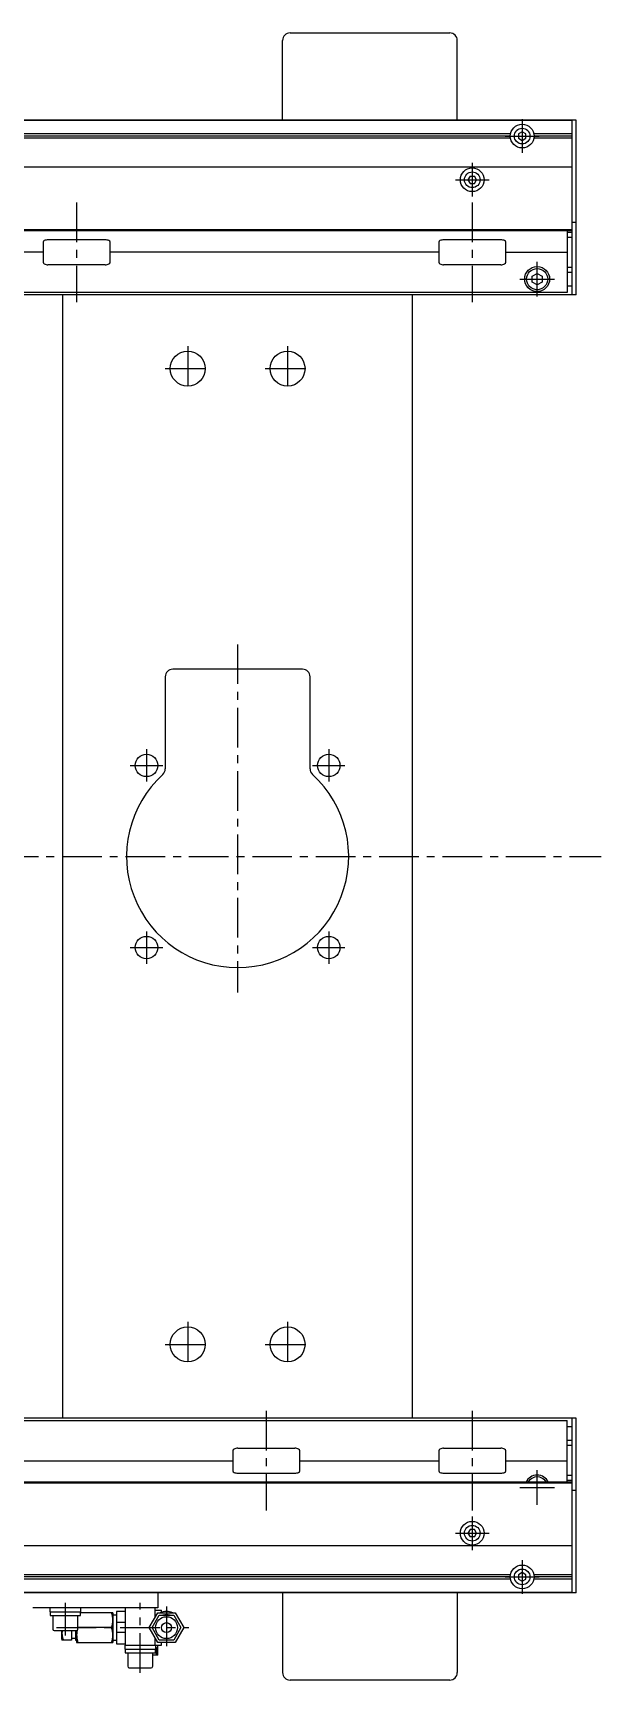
# Model space of a CAD drawing. Extents: x -10 to 2806, y -8 to 1101.
# Drawn here: x 1821 to 2049, y 423 to 1083 of the extents above; entities that cross this region are included whole.
import ezdxf

# ---------------------------------------------------------------- set-up
doc = ezdxf.new("R2010")
doc.units = 0
doc.header["$LTSCALE"] = 0.5
doc.linetypes.add('CENTER', pattern=[50.8, 31.75, -6.35, 6.35, -6.35])
doc.layers.add('MSM_CENTER', color=1, linetype='CENTER')
doc.layers.add('MSM_CONTINUOUS', color=7, linetype='CONTINUOUS')

msp = doc.modelspace()

# ---------------------------------------------------------------- linework, layer by layer
at = {"layer": 'MSM_CENTER'}
for p, q in [((2017.25, 1048.8), (2017.25, 1035.3)), ((2010.5, 1042.05), (2024, 1042.05)), ((1997.25, 1031.3), (1997.25, 1017.8)), ((1990.5, 1024.55), (2004, 1024.55)), ((1838.75, 1015.5), (1838.75, 975.5)), ((1997.25, 1015.5), (1997.25, 975.5)), ((2023.25, 977.75), (2023.25, 991.75)), ((2016.25, 984.75), (2030.25, 984.75)), ((1883.25, 957.9), (1883.25, 939.9)), ((1923.25, 957.9), (1923.25, 939.9)), ((1874.25, 948.9), (1892.25, 948.9)), ((1914.25, 948.9), (1932.25, 948.9)), ((1903.25, 838.4), (1903.25, 698.9)), ((1866.75, 796.4), (1866.75, 783.4)), ((1939.75, 796.4), (1939.75, 783.4)), ((1860.25, 789.9), (1873.25, 789.9)), ((1933.25, 789.9), (1946.25, 789.9)), ((359.75, 753.4), (2048.85, 753.4)), ((1866.75, 723.4), (1866.75, 710.4)), ((1939.75, 723.4), (1939.75, 710.4)), ((1860.25, 716.9), (1873.25, 716.9)), ((1933.25, 716.9), (1946.25, 716.9)), ((1883.25, 566.9), (1883.25, 548.9)), ((1923.25, 566.9), (1923.25, 548.9)), ((1874.25, 557.9), (1892.25, 557.9)), ((1914.25, 557.9), (1932.25, 557.9)), ((1914.75, 531.3), (1914.75, 491.3)), ((1997.25, 531.3), (1997.25, 491.3)), ((2023.25, 493.55), (2023.25, 507.55)), ((2016.25, 500.55), (2030.25, 500.55)), ((1997.25, 489), (1997.25, 475.5)), ((1990.5, 482.25), (2004, 482.25)), ((2017.25, 471.5), (2017.25, 458)), ((2010.5, 464.75), (2024, 464.75)), ((1834.25, 441.3), (1834.25, 454.4)), ((1864.25, 426.3), (1864.25, 454.4)), ((1874.75, 452.9), (1874.75, 435.9)), ((1830.75, 444.4), (1883.68, 444.4))]:
    msp.add_line(p, q, dxfattribs=at)
at = {"layer": 'MSM_CONTINUOUS'}
for p, q in [((1924.25, 1083.4), (1988.25, 1083.4)), ((1921.25, 1048.4), (1921.25, 1080.4)), ((1991.25, 1048.4), (1991.25, 1080.4)), ((2038.85, 1048.4), (370.65, 1048.4)), ((2037.25, 1048.35), (372.25, 1048.35)), ((2012.58, 1042.92), (396.92, 1042.92)), ((2017.25, 1043.78), (2015.75, 1042.92)), ((2015.75, 1042.92), (2015.75, 1041.18)), ((2018.75, 1042.92), (2017.25, 1043.78)), ((2018.75, 1041.18), (2018.75, 1042.92)), ((2037.25, 1042.92), (2021.92, 1042.92)), ((2037.25, 978.4), (2037.25, 1048.4)), ((2038.85, 978.4), (2038.85, 1048.4)), ((2012.58, 1041.18), (396.92, 1041.18)), ((2012.5, 1042.05), (397, 1042.05)), ((2015.75, 1041.18), (2017.25, 1040.32)), ((2017.25, 1040.32), (2018.75, 1041.18)), ((2037.25, 1041.18), (2021.92, 1041.18)), ((2037.25, 1042.05), (2022, 1042.05)), ((2037.25, 1029.55), (372.25, 1029.55)), ((1996.38, 1026.05), (1995.52, 1024.55)), ((1995.52, 1024.55), (1996.38, 1023.05)), ((1996.38, 1026.05), (1998.12, 1026.05)), ((1996.38, 1023.05), (1998.12, 1023.05)), ((1998.98, 1024.55), (1998.12, 1026.05)), ((1998.12, 1023.05), (1998.98, 1024.55)), ((2037.25, 1004.15), (372.25, 1004.15)), ((2037.25, 1004.55), (422.25, 1004.55)), ((2035.25, 1004.15), (2035.25, 979.4)), ((2037.25, 1003.4), (2035.25, 1003.4)), ((2038.85, 1007.4), (2037.25, 1007.4)), ((1825.31, 999.5), (1825.31, 991.5)), ((1850.22, 1000.5), (1827.28, 1000.5)), ((1852.19, 991.5), (1852.19, 999.5)), ((1983.81, 999.5), (1983.81, 991.5)), ((2008.72, 1000.5), (1985.78, 1000.5)), ((2010.69, 991.5), (2010.69, 999.5)), ((2037.25, 1001.4), (2035.25, 1001.4)), ((1825.31, 995.5), (1693.69, 995.5)), ((1850.22, 990.5), (1827.28, 990.5)), ((1983.81, 995.5), (1852.19, 995.5)), ((2008.72, 990.5), (1985.78, 990.5)), ((2010.69, 995.5), (2035.25, 995.5)), ((2021.25, 985.9), (2023.25, 987.06)), ((2021.25, 983.6), (2021.25, 985.9)), ((2023.25, 982.44), (2021.25, 983.6)), ((2023.25, 987.06), (2025.25, 985.9)), ((2025.25, 983.6), (2023.25, 982.44)), ((2025.25, 985.9), (2025.25, 983.6)), ((2037.25, 989.4), (2035.25, 989.4)), ((2037.25, 987.4), (2035.25, 987.4)), ((2035.25, 979.4), (450.25, 979.4)), ((2038.85, 978.4), (450.25, 978.4)), ((1833.25, 528.4), (1833.25, 978.4)), ((1973.25, 528.4), (1973.25, 978.4)), ((2037.25, 981.9), (2035.25, 981.9)), ((1874.25, 825.4), (1874.25, 788.5)), ((1929.25, 828.4), (1877.25, 828.4)), ((1932.25, 788.5), (1932.25, 825.4)), ((2038.85, 528.4), (450.25, 528.4)), ((2037.25, 458.4), (2037.25, 528.4)), ((2038.85, 458.4), (2038.85, 528.4)), ((450.25, 527.4), (2035.25, 527.4)), ((2035.25, 502.65), (2035.25, 527.4)), ((2037.25, 524.9), (2035.25, 524.9)), ((1901.31, 515.3), (1901.31, 507.3)), ((1903.28, 516.3), (1926.22, 516.3)), ((1928.19, 507.3), (1928.19, 515.3)), ((1983.81, 515.3), (1983.81, 507.3)), ((1985.78, 516.3), (2008.72, 516.3)), ((2010.69, 507.3), (2010.69, 515.3)), ((2037.25, 519.4), (2035.25, 519.4)), ((2037.25, 517.4), (2035.25, 517.4)), ((1769.69, 511.3), (1901.31, 511.3)), ((1928.19, 511.3), (1983.81, 511.3)), ((2010.69, 511.3), (2035.25, 511.3)), ((2037.25, 502.65), (372.25, 502.65)), ((2037.25, 502.25), (422.25, 502.25)), ((1903.28, 506.3), (1926.22, 506.3)), ((1985.78, 506.3), (2008.72, 506.3)), ((2022.89, 502.65), (2023.25, 502.86)), ((2023.25, 502.86), (2023.61, 502.65)), ((2037.25, 505.4), (2035.25, 505.4)), ((2037.25, 503.4), (2035.25, 503.4)), ((2038.85, 499.4), (2037.25, 499.4)), ((1996.38, 483.75), (1995.52, 482.25)), ((1995.52, 482.25), (1996.38, 480.75)), ((1998.12, 483.75), (1996.38, 483.75)), ((1998.98, 482.25), (1998.12, 483.75)), ((1998.12, 480.75), (1998.98, 482.25)), ((2037.25, 477.25), (372.25, 477.25)), ((1998.12, 480.75), (1996.38, 480.75)), ((2012.58, 465.62), (396.92, 465.62)), ((2012.58, 463.88), (396.92, 463.88)), ((2012.5, 464.75), (397, 464.75)), ((2017.25, 466.48), (2015.75, 465.62)), ((2015.75, 465.62), (2015.75, 463.88)), ((2015.75, 463.88), (2017.25, 463.02)), ((2018.75, 465.62), (2017.25, 466.48)), ((2017.25, 463.02), (2018.75, 463.88)), ((2018.75, 463.88), (2018.75, 465.62)), ((2037.25, 465.62), (2021.92, 465.62)), ((2037.25, 463.88), (2021.92, 463.88)), ((2037.25, 464.75), (2022, 464.75)), ((2038.85, 458.4), (370.65, 458.4)), ((2037.25, 458.45), (372.25, 458.45)), ((1871.25, 458.4), (1871.25, 452.4)), ((1921.25, 458.4), (1921.25, 426.4)), ((1991.25, 458.4), (1991.25, 426.4)), ((1871.25, 452.4), (1821.25, 452.4)), ((1828, 452.4), (1828, 450.8)), ((1828, 450.8), (1840.5, 450.8)), ((1828.15, 450.8), (1828.15, 449.3)), ((1828.15, 449.3), (1840.35, 449.3)), ((1829.25, 449.3), (1829.25, 443.8)), ((1839.25, 443.8), (1839.25, 449.3)), ((1840.35, 449.3), (1840.35, 450.8)), ((1853.25, 450.4), (1840.35, 450.4)), ((1840.5, 450.8), (1840.5, 452.4)), ((1853.25, 450.4), (1853.25, 438.4)), ((1854.75, 449.4), (1853.25, 449.4)), ((1858.25, 450.9), (1854.75, 450.9)), ((1854.75, 450.9), (1854.75, 437.9)), ((1858.25, 452.4), (1858.25, 437.4)), ((1867.82, 444.4), (1871.29, 450.4)), ((1868.98, 444.4), (1871.86, 449.4)), ((1870.25, 448.61), (1870.25, 452.4)), ((1870.25, 451.4), (1872.75, 451.4)), ((1871.29, 450.4), (1878.21, 450.4)), ((1871.86, 449.4), (1877.64, 449.4)), ((1872.75, 450.58), (1872.75, 451.4)), ((1877.64, 449.4), (1880.52, 444.4)), ((1878.21, 450.4), (1881.68, 444.4)), ((1829.75, 443.3), (1838.75, 443.3)), ((1832.75, 443.3), (1832.75, 440)), ((1836.75, 443.3), (1836.75, 439.4)), ((1838.25, 443.3), (1838.25, 439.4)), ((1838.75, 443.3), (1838.75, 438.4)), ((1852.71, 444.4), (1839.29, 444.4)), ((1858.25, 446.4), (1854.75, 446.4)), ((1858.25, 442.4), (1854.75, 442.4)), ((1871.29, 438.4), (1867.82, 444.4)), ((1871.86, 439.4), (1868.98, 444.4)), ((1880.52, 444.4), (1877.64, 439.4)), ((1881.68, 444.4), (1878.21, 438.4)), ((1836.75, 439.4), (1832.87, 439.4)), ((1836.75, 440.15), (1838.25, 440.15)), ((1838.25, 439.4), (1838.75, 439.4)), ((1838.75, 438.4), (1853.25, 438.4)), ((1853.25, 439.4), (1854.75, 439.4)), ((1854.75, 437.9), (1858.25, 437.9)), ((1858, 437.4), (1872.75, 437.4)), ((1858, 437.4), (1858, 435.8)), ((1858, 435.8), (1870.5, 435.8)), ((1858.15, 435.8), (1858.15, 434.3)), ((1870.25, 437.4), (1870.25, 440.19)), ((1870.35, 434.3), (1870.35, 435.8)), ((1870.5, 435.8), (1870.5, 437.4)), ((1870.5, 436.4), (1870.75, 436.4)), ((1870.75, 433.4), (1870.75, 436.4)), ((1871.25, 433.4), (1871.25, 437.4)), ((1878.21, 438.4), (1871.29, 438.4)), ((1877.64, 439.4), (1871.86, 439.4)), ((1872.75, 437.4), (1872.75, 438.4)), ((1858.15, 434.3), (1870.35, 434.3)), ((1859.25, 434.3), (1859.25, 428.9)), ((1869.25, 428.9), (1869.25, 434.3)), ((1871.25, 433.4), (1869.25, 433.4)), ((1859.85, 428.3), (1868.65, 428.3)), ((1988.25, 423.4), (1924.25, 423.4))]:
    msp.add_line(p, q, dxfattribs=at)
for centre, radius in [((2017.25, 1042.05), 4.75), ((2017.25, 1042.05), 3.13), ((1997.25, 1024.55), 4.75), ((1997.25, 1024.55), 3.13), ((2023.25, 984.75), 5), ((2023.25, 984.75), 4.25), ((1883.25, 948.9), 7), ((1923.25, 948.9), 7), ((1866.75, 789.9), 4.5), ((1939.75, 789.9), 4.5), ((1866.75, 716.9), 4.5), ((1939.75, 716.9), 4.5), ((1883.25, 557.9), 7), ((1923.25, 557.9), 7), ((1997.25, 482.25), 4.75), ((1997.25, 482.25), 3.13), ((2017.25, 464.75), 4.75), ((2017.25, 464.75), 3.13), ((1874.75, 444.4), 4.4), ((1874.75, 444.4), 2)]:
    msp.add_circle(centre, radius, dxfattribs=at)
for centre, radius, start, end in [((1924.25, 1080.4), 3, 90, 180), ((1988.25, 1080.4), 3, 0, 90), ((1826.18, 999.38), 0.882, 115.53281, 172.10275), ((1827.26, 997.09), 3.41, 89.66873, 115.24537), ((1850.24, 997.09), 3.41, 64.75463, 90.33127), ((1851.32, 999.38), 0.882, 7.89725, 64.46719), ((1984.68, 999.38), 0.882, 115.53281, 172.10275), ((1985.76, 997.09), 3.41, 89.66873, 115.24537), ((2008.74, 997.09), 3.41, 64.75463, 90.33127), ((2009.82, 999.38), 0.882, 7.89725, 64.46719), ((1826.18, 991.62), 0.882, 187.89725, 244.46719), ((1827.26, 993.91), 3.41, 244.75463, 270.33127), ((1850.24, 993.91), 3.41, 269.66873, 295.24537), ((1851.32, 991.62), 0.882, 295.53281, 352.10275), ((1984.68, 991.62), 0.882, 187.89725, 244.46719), ((1985.76, 993.91), 3.41, 244.75463, 270.33127), ((2008.74, 993.91), 3.41, 269.66873, 295.24537), ((2009.82, 991.62), 0.882, 295.53281, 352.10275), ((1877.25, 825.4), 3, 90, 180), ((1929.25, 825.4), 3, 0, 90), ((1903.25, 753.4), 44.5, 132.35205, 47.64795), ((1871.25, 788.5), 3, 312.35205, 360), ((1935.25, 788.5), 3, 180, 227.64795), ((1902.18, 515.18), 0.882, 115.53281, 172.10275), ((1903.26, 512.89), 3.41, 89.66873, 115.24537), ((1926.24, 512.89), 3.41, 64.75463, 90.33127), ((1927.32, 515.18), 0.882, 7.89725, 64.46719), ((1984.68, 515.18), 0.882, 115.53281, 172.10275), ((1985.76, 512.89), 3.41, 89.66873, 115.24537), ((2008.74, 512.89), 3.41, 64.75463, 90.33127), ((2009.82, 515.18), 0.882, 7.89725, 64.46719), ((1902.18, 507.42), 0.882, 187.89725, 244.46719), ((1903.26, 509.71), 3.41, 244.75463, 270.33127), ((1926.24, 509.71), 3.41, 269.66873, 295.24537), ((1927.32, 507.42), 0.882, 295.53281, 352.10275), ((1984.68, 507.42), 0.882, 187.89725, 244.46719), ((1985.76, 509.71), 3.41, 244.75463, 270.33127), ((2008.74, 509.71), 3.41, 269.66873, 295.24537), ((2009.82, 507.42), 0.882, 295.53281, 352.10275), ((2023.25, 500.55), 5, 24.83459, 155.16541), ((2023.25, 500.55), 4.25, 29.61158, 150.38842), ((1844.58, 447.4), 8.67, 339.74384, 20.25616), ((1874.75, 444.4), 6.5, 67.38014, 112.61986), ((1874.75, 444.4), 5.2, 74.05763, 105.94237), ((1829.75, 443.8), 0.5, 180, 270), ((1837.77, 441.9), 4.91, 163.42229, 210.63), ((1838.75, 443.8), 0.5, 270, 0), ((1847.42, 441.4), 8.67, 166.97843, 200.25616), ((1847.42, 447.4), 8.67, 199.55904, 200.25616), ((1847.42, 441.4), 8.67, 159.74384, 160.44096), ((1844.58, 441.4), 8.67, 339.74384, 20.25616), ((1834.35, 440.01), 1.6, 180.43562, 202.49501), ((1859.85, 428.9), 0.6, 180, 270), ((1868.65, 428.9), 0.6, 270, 360), ((1924.25, 426.4), 3, 180, 270), ((1988.25, 426.4), 3, 270, 0)]:
    msp.add_arc(centre, radius, start, end, dxfattribs=at)

doc.saveas('drawing.dxf')
